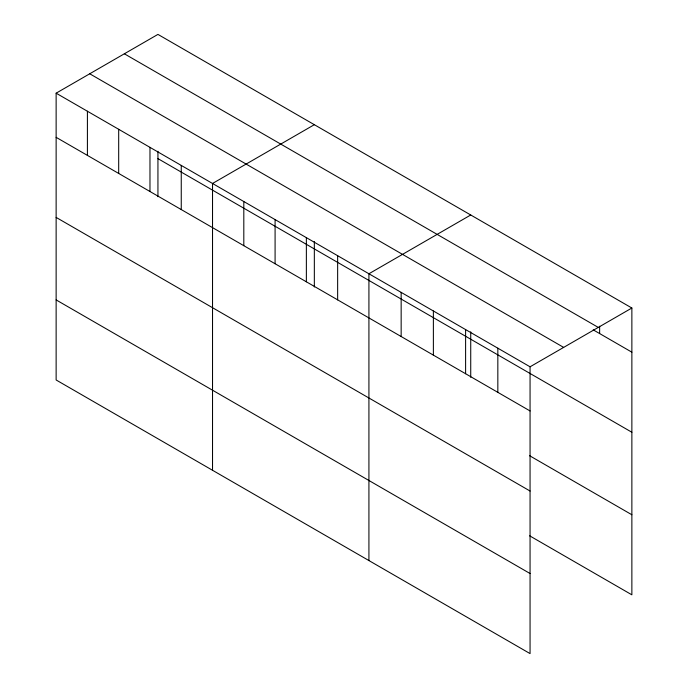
<?xml version="1.0" encoding="UTF-8"?>
<svg xmlns="http://www.w3.org/2000/svg" width="688" height="688" viewBox="0 0 688 688"><rect width="100%" height="100%" fill="white"/><g stroke="black" fill="none" stroke-linecap="round" stroke-linejoin="round"><path stroke-width="1.03" d="M56.132 93.181L530.061 366.799L530.061 653.6L56.132 379.982L56.132 93.181L157.939 34.4L631.868 308.018L631.868 594.819L529.657 535.814M314.339 124.691L212.532 183.472L212.532 470.274M470.73 214.991L368.923 273.764L368.923 560.574M530.061 366.799L631.868 308.018M124.347 53.793L598.268 327.411M593.194 329.844L631.868 352.179M89.732 73.779L563.653 347.397M157.939 158.627L631.868 432.253M56.132 137.333L530.061 410.951M529.657 455.74L631.868 514.753M56.132 217.408L530.061 491.026M56.132 299.908L530.061 573.525M599.635 326.207L599.635 333.568M497.837 348.188L497.837 392.349M470.73 331.84L470.73 377.299M465.604 329.586L465.604 373.739M433.38 310.976L433.38 355.137M401.156 292.374L401.156 336.527M337.645 255.704L337.645 299.865M314.339 241.548L314.339 286.999M306.366 237.644L306.366 281.805M275.088 219.592L275.088 263.745M243.81 201.532L243.81 245.685M181.254 165.412L181.254 209.573M157.939 151.257L157.939 196.708M149.975 147.352L149.975 191.513M118.689 129.292L118.689 173.453M87.41 111.232L87.41 155.393"/></g></svg>
